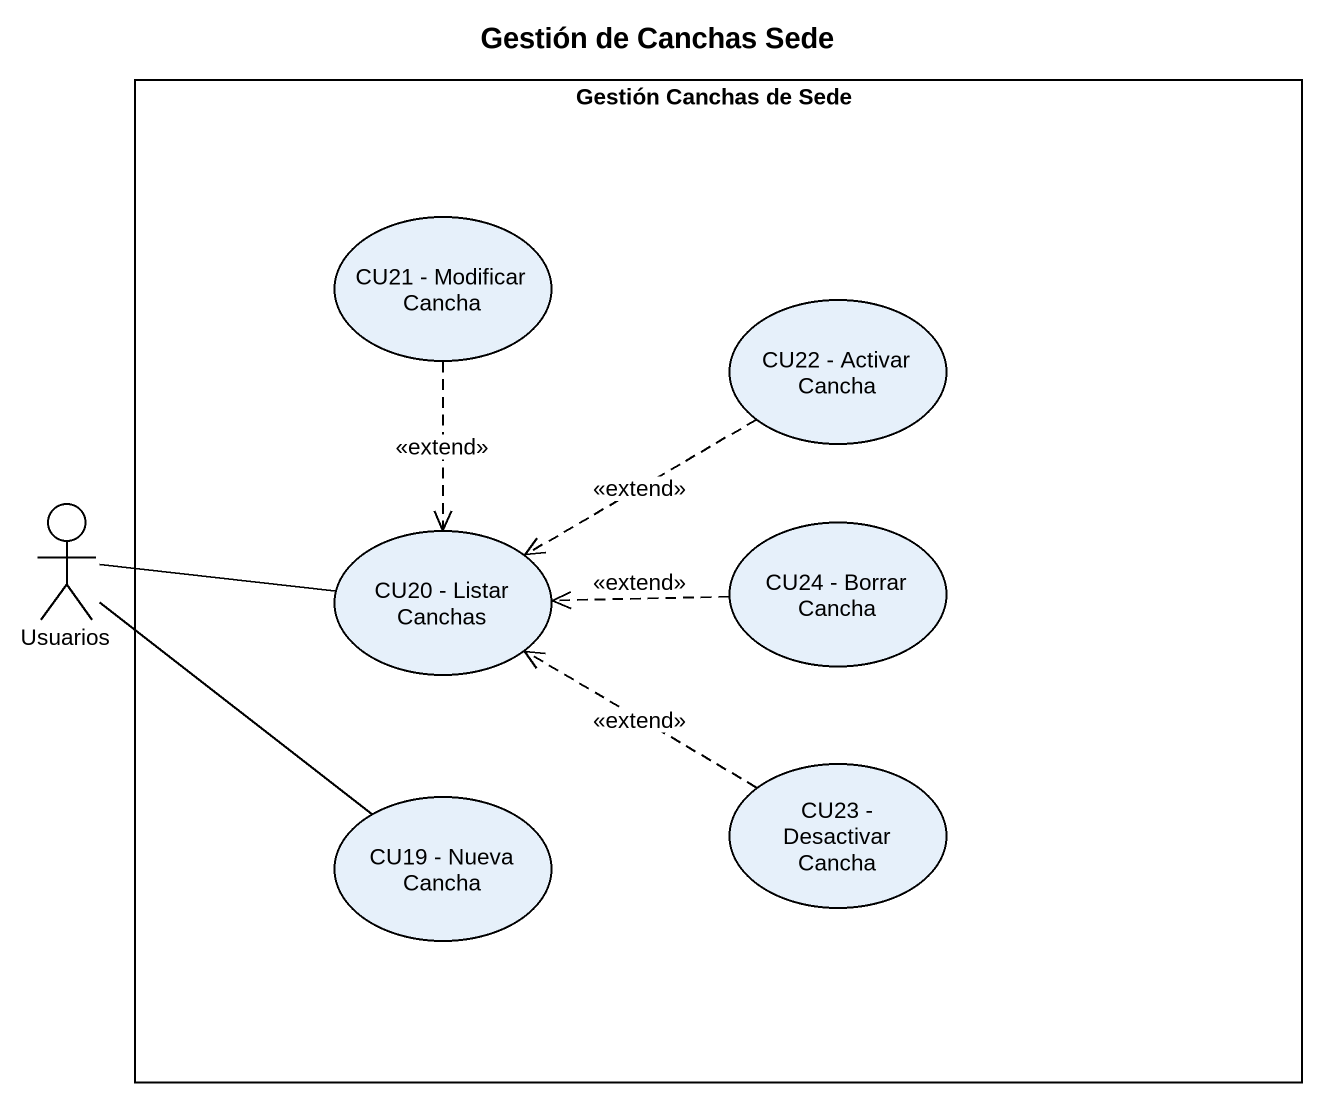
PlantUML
@startuml
title Gestión de Canchas Sede
rectangle "Gestión Canchas de Sede" as Gestión_Canchas_de_Sede {
  usecase "CU21 - Modificar Cancha" as CU21_Modificar_Cancha
  usecase "CU22 - Activar Cancha" as CU22_Activar_Cancha
  usecase "CU20 - Listar Canchas" as CU20_Listar_Canchas
  usecase "CU24 - Borrar Cancha" as CU24_Borrar_Cancha
  usecase "CU23 - Desactivar Cancha" as CU23_Desactivar_Cancha
  usecase "CU19 - Nueva Cancha" as CU19_Nueva_Cancha
}
actor Usuarios
CU21_Modificar_Cancha ..> CU20_Listar_Canchas : <<extend>>
CU22_Activar_Cancha .left.> CU20_Listar_Canchas : <<extend>>
Usuarios -right- CU20_Listar_Canchas
Usuarios -- CU19_Nueva_Cancha
CU24_Borrar_Cancha .left.> CU20_Listar_Canchas : <<extend>>
CU23_Desactivar_Cancha .left.> CU20_Listar_Canchas : <<extend>>
@enduml
